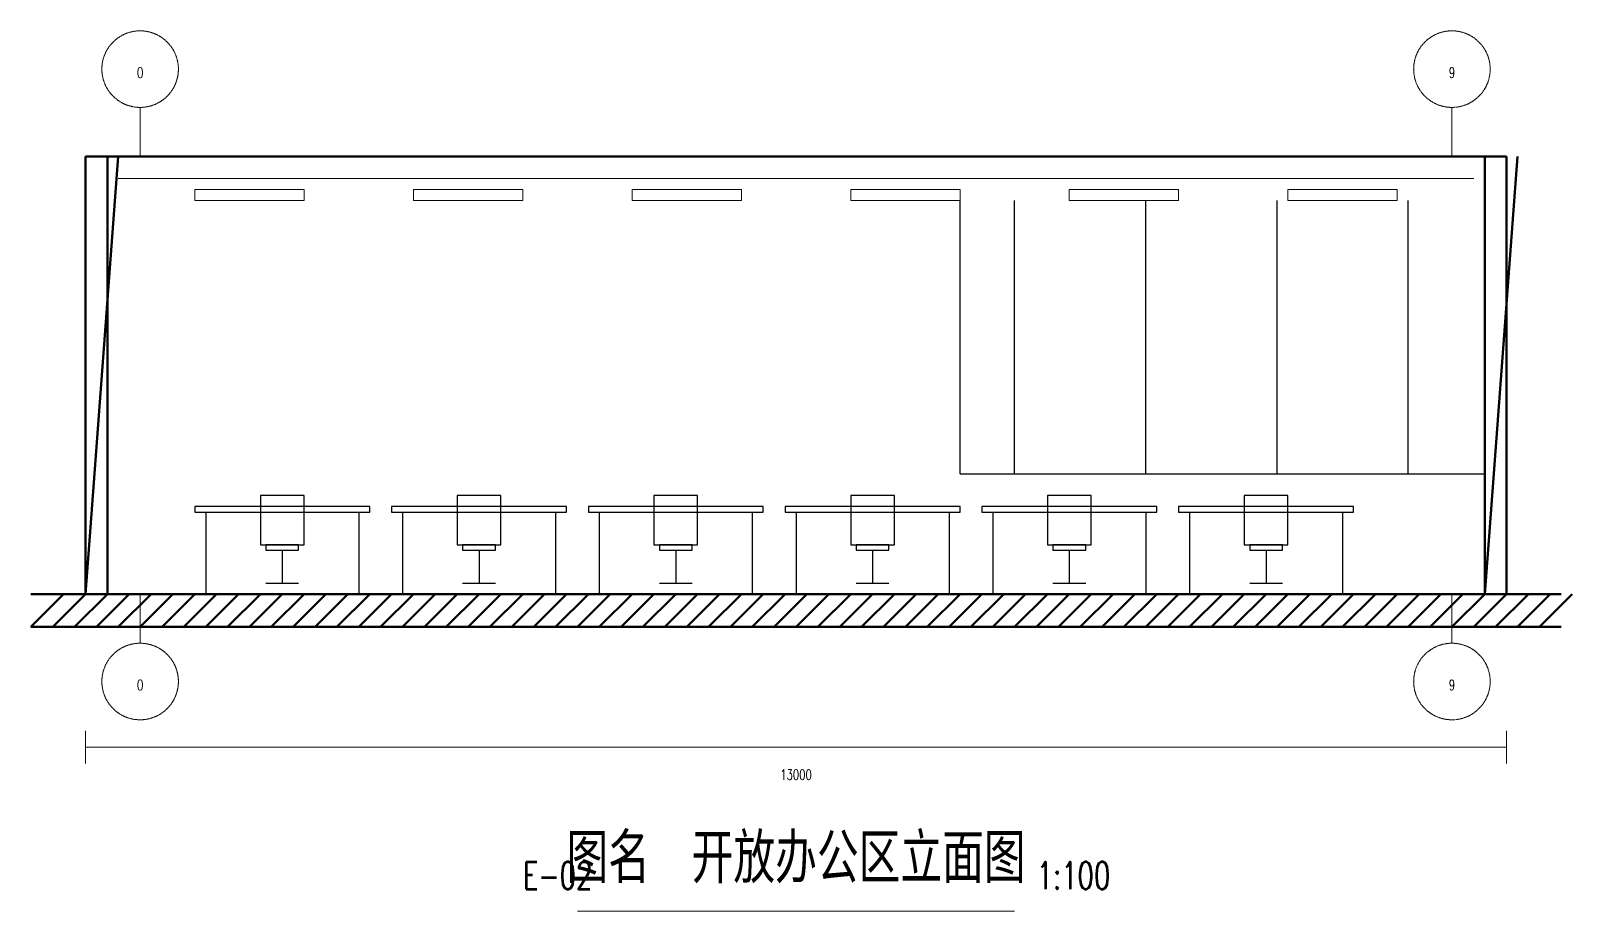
# Model space of a CAD drawing. Header units: millimetres. Extents: x -500 to 13600, y -2900 to 5150.
import ezdxf
from ezdxf.enums import TextEntityAlignment as Align

# ---------------------------------------------------------------- set-up
doc = ezdxf.new("R2010")
doc.units = ezdxf.units.MM
doc.linetypes.add('CENTER', pattern=[15.625, 12.5, -3.125])
for name, color, linetype, lineweight in [('AXIS', 3, 'CENTER', 15), ('COLUMN', 7, 'Continuous', 50), ('DIM', 3, 'Continuous', 9), ('DOOR_WIN', 4, 'Continuous', 25), ('FURNITURE', 4, 'Continuous', 25), ('MEP', 6, 'Continuous', 9), ('TEXT', 2, 'Continuous', 9), ('WALL', 7, 'Continuous', 50)]:
    doc.layers.add(name, color=color, linetype=linetype, lineweight=lineweight)
doc.styles.add('HEI', font='simhei.ttf')
doc.styles.add('XZC', font='simplex.shx')

msp = doc.modelspace()

# ---------------------------------------------------------------- linework, layer by layer
at = {"layer": 'AXIS'}
for p, q in [((500, 4000), (500, 4450)), ((12500, 4000), (12500, 4450)), ((500, 0), (500, -450)), ((12500, 0), (12500, -450))]:
    msp.add_line(p, q, dxfattribs=at)
for centre in [(500, 4800), (12500, 4800), (500, -800), (12500, -800)]:
    msp.add_circle(centre, 350, dxfattribs=at)
at = {"layer": 'COLUMN'}
for p, q in [((200, 4000), (0, 4000)), ((0, 4000), (0, 0)), ((0, 0), (300, 4000)), ((200, 0), (200, 4000)), ((13000, 4000), (12800, 4000)), ((12800, 4000), (12800, 0)), ((12800, 0), (13100, 4000)), ((13000, 0), (13000, 4000)), ((0, 0), (200, 0)), ((12800, 0), (13000, 0))]:
    msp.add_line(p, q, dxfattribs=at)
at = {"layer": 'DIM'}
for p, q in [((0, -1550), (0, -1250)), ((13000, -1550), (13000, -1250)), ((0, -1400), (13000, -1400))]:
    msp.add_line(p, q, dxfattribs=at)
at = {"layer": 'DOOR_WIN'}
for p, q in [((8000, 1100), (8000, 3600)), ((8500, 1100), (8500, 3600)), ((9700, 1100), (9700, 3600)), ((10900, 1100), (10900, 3600)), ((12100, 1100), (12100, 3600)), ((12800, 1100), (12800, 3600)), ((8000, 1100), (12800, 1100))]:
    msp.add_line(p, q, dxfattribs=at)
at = {"layer": 'FURNITURE'}
for p, q in [((2000, 900), (1600, 900)), ((1600, 900), (1600, 450)), ((2000, 450), (2000, 900)), ((3800, 900), (3400, 900)), ((3400, 900), (3400, 450)), ((3800, 450), (3800, 900)), ((5600, 900), (5200, 900)), ((5200, 900), (5200, 450)), ((5600, 450), (5600, 900)), ((7400, 900), (7000, 900)), ((7000, 900), (7000, 450)), ((7400, 450), (7400, 900)), ((9200, 900), (8800, 900)), ((8800, 900), (8800, 450)), ((9200, 450), (9200, 900)), ((11000, 900), (10600, 900)), ((10600, 900), (10600, 450)), ((11000, 450), (11000, 900)), ((2600, 800), (1000, 800)), ((1000, 800), (1000, 750)), ((1000, 750), (2600, 750)), ((1100, 750), (1100, 0)), ((2500, 750), (2500, 0)), ((2600, 750), (2600, 800)), ((4400, 800), (2800, 800)), ((2800, 800), (2800, 750)), ((2800, 750), (4400, 750)), ((2900, 750), (2900, 0)), ((4300, 750), (4300, 0)), ((4400, 750), (4400, 800)), ((6200, 800), (4600, 800)), ((4600, 800), (4600, 750)), ((4600, 750), (6200, 750)), ((4700, 750), (4700, 0)), ((6100, 750), (6100, 0)), ((6200, 750), (6200, 800)), ((8000, 800), (6400, 800)), ((6400, 800), (6400, 750)), ((6400, 750), (8000, 750)), ((6500, 750), (6500, 0)), ((7900, 750), (7900, 0)), ((8000, 750), (8000, 800)), ((9800, 800), (8200, 800)), ((8200, 800), (8200, 750)), ((8200, 750), (9800, 750)), ((8300, 750), (8300, 0)), ((9700, 750), (9700, 0)), ((9800, 750), (9800, 800)), ((11600, 800), (10000, 800)), ((10000, 800), (10000, 750)), ((10000, 750), (11600, 750)), ((10100, 750), (10100, 0)), ((11500, 750), (11500, 0)), ((11600, 750), (11600, 800)), ((1600, 450), (2000, 450)), ((1950, 450), (1650, 450)), ((1650, 450), (1650, 400)), ((1950, 400), (1950, 450)), ((3400, 450), (3800, 450)), ((3750, 450), (3450, 450)), ((3450, 450), (3450, 400)), ((3750, 400), (3750, 450)), ((5200, 450), (5600, 450)), ((5550, 450), (5250, 450)), ((5250, 450), (5250, 400)), ((5550, 400), (5550, 450)), ((7000, 450), (7400, 450)), ((7350, 450), (7050, 450)), ((7050, 450), (7050, 400)), ((7350, 400), (7350, 450)), ((8800, 450), (9200, 450)), ((9150, 450), (8850, 450)), ((8850, 450), (8850, 400)), ((9150, 400), (9150, 450)), ((10600, 450), (11000, 450)), ((10950, 450), (10650, 450)), ((10650, 450), (10650, 400)), ((10950, 400), (10950, 450)), ((1650, 400), (1950, 400)), ((1800, 400), (1800, 100)), ((3450, 400), (3750, 400)), ((3600, 400), (3600, 100)), ((5250, 400), (5550, 400)), ((5400, 400), (5400, 100)), ((7050, 400), (7350, 400)), ((7200, 400), (7200, 100)), ((8850, 400), (9150, 400)), ((9000, 400), (9000, 100)), ((10650, 400), (10950, 400)), ((10800, 400), (10800, 100)), ((1650, 100), (1950, 100)), ((3450, 100), (3750, 100)), ((5250, 100), (5550, 100)), ((7050, 100), (7350, 100)), ((8850, 100), (9150, 100)), ((10650, 100), (10950, 100))]:
    msp.add_line(p, q, dxfattribs=at)
at = {"layer": 'MEP'}
for p, q in [((300, 3800), (12700, 3800)), ((2000, 3700), (1000, 3700)), ((1000, 3700), (1000, 3600)), ((2000, 3600), (2000, 3700)), ((4000, 3700), (3000, 3700)), ((3000, 3700), (3000, 3600)), ((4000, 3600), (4000, 3700)), ((6000, 3700), (5000, 3700)), ((5000, 3700), (5000, 3600)), ((6000, 3600), (6000, 3700)), ((8000, 3700), (7000, 3700)), ((7000, 3700), (7000, 3600)), ((8000, 3600), (8000, 3700)), ((10000, 3700), (9000, 3700)), ((9000, 3700), (9000, 3600)), ((10000, 3600), (10000, 3700)), ((12000, 3700), (11000, 3700)), ((11000, 3700), (11000, 3600)), ((12000, 3600), (12000, 3700)), ((1000, 3600), (2000, 3600)), ((3000, 3600), (4000, 3600)), ((5000, 3600), (6000, 3600)), ((7000, 3600), (8000, 3600)), ((9000, 3600), (10000, 3600)), ((11000, 3600), (12000, 3600))]:
    msp.add_line(p, q, dxfattribs=at)
at = {"layer": 'TEXT'}
msp.add_line((4500, -2900), (8500, -2900), dxfattribs=at)
at = {"layer": 'WALL'}
for p, q in [((0, 4000), (13000, 4000)), ((-500, 0), (13500, 0)), ((-500, -300), (-200, 0)), ((-300, -300), (0, 0)), ((-100, -300), (200, 0)), ((100, -300), (400, 0)), ((300, -300), (600, 0)), ((500, -300), (800, 0)), ((700, -300), (1000, 0)), ((900, -300), (1200, 0)), ((1100, -300), (1400, 0)), ((1300, -300), (1600, 0)), ((1500, -300), (1800, 0)), ((1700, -300), (2000, 0)), ((1900, -300), (2200, 0)), ((2100, -300), (2400, 0)), ((2300, -300), (2600, 0)), ((2500, -300), (2800, 0)), ((2700, -300), (3000, 0)), ((2900, -300), (3200, 0)), ((3100, -300), (3400, 0)), ((3300, -300), (3600, 0)), ((3500, -300), (3800, 0)), ((3700, -300), (4000, 0)), ((3900, -300), (4200, 0)), ((4100, -300), (4400, 0)), ((4300, -300), (4600, 0)), ((4500, -300), (4800, 0)), ((4700, -300), (5000, 0)), ((4900, -300), (5200, 0)), ((5100, -300), (5400, 0)), ((5300, -300), (5600, 0)), ((5500, -300), (5800, 0)), ((5700, -300), (6000, 0)), ((5900, -300), (6200, 0)), ((6100, -300), (6400, 0)), ((6300, -300), (6600, 0)), ((6500, -300), (6800, 0)), ((6700, -300), (7000, 0)), ((6900, -300), (7200, 0)), ((7100, -300), (7400, 0)), ((7300, -300), (7600, 0)), ((7500, -300), (7800, 0)), ((7700, -300), (8000, 0)), ((7900, -300), (8200, 0)), ((8100, -300), (8400, 0)), ((8300, -300), (8600, 0)), ((8500, -300), (8800, 0)), ((8700, -300), (9000, 0)), ((8900, -300), (9200, 0)), ((9100, -300), (9400, 0)), ((9300, -300), (9600, 0)), ((9500, -300), (9800, 0)), ((9700, -300), (10000, 0)), ((9900, -300), (10200, 0)), ((10100, -300), (10400, 0)), ((10300, -300), (10600, 0)), ((10500, -300), (10800, 0)), ((10700, -300), (11000, 0)), ((10900, -300), (11200, 0)), ((11100, -300), (11400, 0)), ((11300, -300), (11600, 0)), ((11500, -300), (11800, 0)), ((11700, -300), (12000, 0)), ((11900, -300), (12200, 0)), ((12100, -300), (12400, 0)), ((12300, -300), (12600, 0)), ((12500, -300), (12800, 0)), ((12700, -300), (13000, 0)), ((12900, -300), (13200, 0)), ((13100, -300), (13400, 0)), ((13300, -300), (13600, 0)), ((-500, -300), (13500, -300))]:
    msp.add_line(p, q, dxfattribs=at)

# ---------------------------------------------------------------- texts
at = {"layer": 'AXIS', "style": 'XZC', "width": 0.7}
for p in [(12500, 4720), (12500, -880)]:
    msp.add_text('9', height=96, dxfattribs=at).set_placement(p, align=Align.CENTER)
at = {"layer": 'TEXT', "width": 0.7}
for s, height, style, p in [('0', 96, 'XZC', (500, 4720)), ('0', 96, 'XZC', (500, -880)), ('13000', 96, 'XZC', (6500, -1700)), ('图名  开放办公区立面图', 400, 'HEI', (6500, -2600))]:
    msp.add_text(s, height=height, dxfattribs=dict(at, style=style)).set_placement(p, align=Align.CENTER)
at = {"layer": 'TEXT', "style": 'XZC', "width": 0.7}
for s, p in [('E-02', (4000, -2700)), ('1:100', (8700, -2700))]:
    msp.add_text(s, height=250, dxfattribs=at).set_placement(p)

doc.saveas('drawing.dxf')
